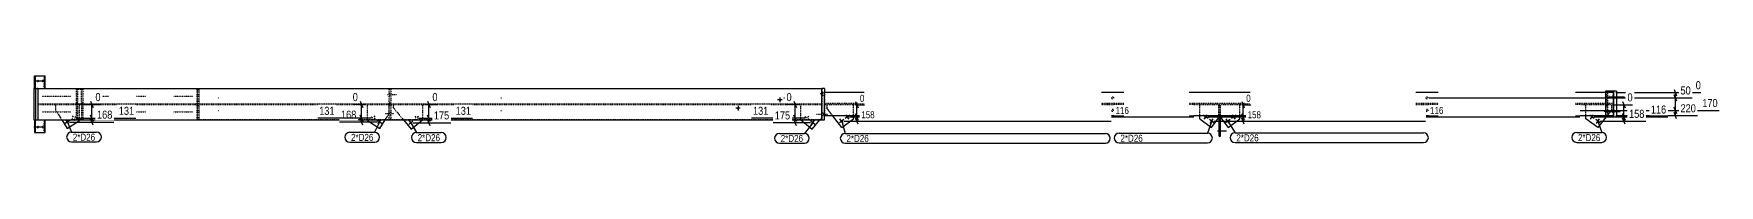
# Model space of a CAD drawing. Header units: millimetres. Extents: x 78 to 81758, y 20 to 5254.
# Drawn here: x 78 to 16161, y 80 to 723 of the extents above; entities that cross this region are included whole.
import ezdxf

# ---------------------------------------------------------------- set-up
doc = ezdxf.new("R2010")
doc.units = ezdxf.units.MM
doc.linetypes.add('DXK_LINE_DOT2', pattern=[3.9198, 1.9599, -1.9599])
for name, color, linetype in [('MÅLSÆTNING', 7, 'Continuous'), ('STÅL', 7, 'Continuous'), ('TEKST', 7, 'Continuous')]:
    doc.layers.add(name, color=color, linetype=linetype)
doc.styles.add('Arial Narrow', font='ARIALN.TTF', dxfattribs={"height": 0.2})

msp = doc.modelspace()

# ---------------------------------------------------------------- hatches: boundary and pattern name
at = {"layer": 'STÅL', "linetype": 'Continuous'}
for points in [[(110, 673), (110, 676), (110, 678), (111, 681), (113, 683), (114, 684), (116, 686), (117, 686), (119, 686), (121, 686), (123, 684), (124, 683), (125, 681), (126, 678), (127, 676), (127, 673), (127, 670), (126, 668), (125, 666), (124, 663), (123, 662), (121, 661), (119, 660), (117, 660), (116, 661), (114, 662), (113, 663), (111, 666), (110, 668), (110, 670)], [(156, 673), (156, 676), (157, 678), (158, 681), (159, 683), (160, 684), (162, 686), (164, 686), (166, 686), (167, 686), (169, 684), (171, 683), (172, 681), (173, 678), (173, 676), (173, 673), (173, 670), (173, 668), (172, 666), (171, 663), (169, 662), (167, 661), (166, 660), (164, 660), (162, 661), (160, 662), (159, 663), (158, 666), (157, 668), (156, 670)], [(7209, 493, -1), (7187, 493, -1)], [(15117, 523), (15117, 520), (15116, 516), (15116, 513), (15116, 511), (15116, 509), (15115, 507), (15115, 507), (15114, 507), (15114, 507), (15114, 509), (15113, 511), (15113, 513), (15113, 516), (15113, 520), (15113, 523), (15113, 527), (15113, 530), (15113, 533), (15113, 535), (15114, 537), (15114, 539), (15114, 540), (15115, 540), (15115, 539), (15116, 537), (15116, 535), (15116, 533), (15116, 530), (15117, 527)], [(15144, 523), (15144, 520), (15144, 516), (15144, 513), (15144, 511), (15143, 509), (15143, 507), (15143, 507), (15142, 507), (15142, 507), (15141, 509), (15141, 511), (15141, 513), (15141, 516), (15140, 520), (15140, 523), (15140, 527), (15141, 530), (15141, 533), (15141, 535), (15141, 537), (15142, 539), (15142, 540), (15143, 540), (15143, 539), (15143, 537), (15144, 535), (15144, 533), (15144, 530), (15144, 527)], [(6809, 413, -1), (6787, 413, -1)], [(7833, 323, -1), (7854, 339, -1)], [(11251, 339, -1), (11272, 323, -1)], [(11518, 323, -1), (11539, 339, -1)], [(14936, 339, -1), (14957, 323, -1)], [(15117, 383), (15117, 380), (15116, 376), (15116, 373), (15116, 371), (15116, 369), (15115, 367), (15115, 367), (15114, 367), (15114, 367), (15114, 369), (15113, 371), (15113, 373), (15113, 376), (15113, 380), (15113, 383), (15113, 387), (15113, 390), (15113, 393), (15113, 395), (15114, 397), (15114, 399), (15114, 400), (15115, 400), (15115, 399), (15116, 397), (15116, 395), (15116, 393), (15116, 390), (15117, 387)], [(15148, 383), (15148, 380), (15147, 376), (15147, 373), (15146, 371), (15145, 369), (15144, 367), (15143, 367), (15142, 367), (15141, 367), (15140, 369), (15139, 371), (15138, 373), (15138, 376), (15137, 380), (15137, 383), (15137, 387), (15138, 390), (15138, 393), (15139, 395), (15140, 397), (15141, 399), (15142, 400), (15143, 400), (15144, 399), (15145, 397), (15146, 395), (15147, 393), (15147, 390), (15148, 387)], [(110, 233), (110, 236), (110, 238), (111, 241), (113, 243), (114, 244), (116, 246), (117, 246), (119, 246), (121, 246), (123, 244), (124, 243), (125, 241), (126, 238), (127, 236), (127, 233), (127, 230), (126, 228), (125, 226), (124, 223), (123, 222), (121, 221), (119, 220), (117, 220), (116, 221), (114, 222), (113, 223), (111, 226), (110, 228), (110, 230)], [(156, 233), (156, 236), (157, 238), (158, 241), (159, 243), (160, 244), (162, 246), (164, 246), (166, 246), (167, 246), (169, 244), (171, 243), (172, 241), (173, 238), (173, 236), (173, 233), (173, 230), (173, 228), (172, 226), (171, 223), (169, 222), (167, 221), (166, 220), (164, 220), (162, 221), (160, 222), (159, 223), (158, 226), (157, 228), (156, 230)], [(389, 275, -1), (411, 289, -1)], [(3366, 289, -1), (3388, 275, -1)], [(3666, 267, -1), (3686, 283, -1)], [(7501, 283, -1), (7521, 267, -1)], [(7776, 282, -1), (7797, 297, -1)], [(11308, 297, -1), (11328, 282, -1)], [(11388, 210), (11388, 184), (11403, 184), (11403, 210)], [(11388, 210), (11388, 184), (11403, 184), (11403, 210)], [(11462, 282, -1), (11483, 297, -1)], [(14993, 297, -1), (15014, 282, -1)]]:
    msp.add_hatch(color=96, dxfattribs=at).paths.add_polyline_path(points)

# ---------------------------------------------------------------- linework, layer by layer
at = {"layer": 'MÅLSÆTNING', "color": 7, "linetype": 'Continuous'}
for p, q in [((13392, 513), (15903, 513)), ((15173, 563), (15985, 563)), ((15730, 593), (15754, 533)), ((15754, 483), (15730, 543)), ((15730, 543), (15754, 483)), ((15742, 513), (15742, 563)), ((15742, 393), (15742, 513)), ((536, 450), (716, 450)), ((621, 480), (645, 420)), ((645, 289), (621, 349)), ((621, 349), (645, 289)), ((633, 319), (633, 450)), ((3193, 349), (3217, 289)), ((3809, 450), (3930, 450)), ((3836, 480), (3860, 420)), ((3860, 289), (3836, 349)), ((3836, 349), (3860, 289)), ((3848, 319), (3848, 450)), ((7378, 450), (7261, 450)), ((7332, 480), (7356, 420)), ((7356, 289), (7332, 349)), ((7332, 349), (7356, 289)), ((7344, 319), (7344, 450)), ((7863, 331), (11146, 331)), ((7863, 331), (11146, 331)), ((7919, 477), (7943, 417)), ((7943, 301), (7919, 361)), ((7919, 361), (7943, 301)), ((7921, 447), (8004, 447)), ((7931, 331), (7931, 447)), ((7931, 290), (7931, 331)), ((11282, 331), (14831, 331)), ((11282, 331), (14831, 331)), ((11605, 477), (11629, 417)), ((11629, 301), (11605, 361)), ((11605, 361), (11629, 301)), ((11606, 447), (11690, 447)), ((11617, 331), (11617, 447)), ((11617, 290), (11617, 331)), ((13392, 393), (16160, 393)), ((13392, 393), (16160, 393)), ((14967, 331), (15669, 331)), ((14967, 331), (15669, 331)), ((15153, 447), (15334, 447)), ((15173, 343), (15952, 343)), ((15239, 477), (15263, 417)), ((15263, 301), (15239, 361)), ((15239, 361), (15263, 301)), ((15251, 331), (15251, 447)), ((15251, 290), (15251, 331)), ((15754, 363), (15730, 423)), ((15730, 423), (15754, 363)), ((15754, 313), (15730, 373)), ((15742, 343), (15742, 393)), ((420, 282), (843, 282)), ((479, 319), (1051, 319)), ((479, 319), (1051, 319)), ((645, 252), (621, 312)), ((633, 282), (633, 319)), ((3298, 319), (2788, 319)), ((3357, 282), (2996, 282)), ((3217, 252), (3193, 312)), ((3205, 282), (3205, 319)), ((3696, 275), (4057, 275)), ((3750, 319), (4265, 319)), ((3750, 319), (4265, 319)), ((3860, 245), (3836, 305)), ((3848, 275), (3848, 319)), ((7437, 319), (6927, 319)), ((7437, 319), (6927, 319)), ((7491, 275), (7135, 275)), ((7356, 245), (7332, 305)), ((7344, 275), (7344, 319)), ((7807, 290), (10359, 290)), ((7943, 260), (7919, 320)), ((11338, 290), (13359, 290)), ((11629, 260), (11605, 320)), ((15023, 290), (15461, 290)), ((15263, 260), (15239, 320))]:
    msp.add_line(p, q, dxfattribs=at)
at = {"layer": 'STÅL', "color": 96, "linetype": 'Continuous'}
for p, q in [((142, 673), (78, 673)), ((188, 673), (124, 673)), ((7220, 493), (7176, 493)), ((7198, 515), (7198, 471)), ((15096, 523), (15214, 523)), ((15109, 523), (15257, 523)), ((446, 341), (455, 327)), ((481, 333), (467, 324)), ((3296, 333), (3311, 324)), ((3332, 341), (3322, 327)), ((3714, 339), (3725, 326)), ((3751, 336), (3737, 325)), ((6820, 413), (6776, 413)), ((6798, 435), (6798, 391)), ((7437, 336), (7450, 325)), ((7473, 339), (7462, 326)), ((7864, 347), (7822, 316)), ((7859, 310), (7828, 352)), ((11283, 316), (11241, 347)), ((11246, 310), (11277, 352)), ((11549, 347), (11508, 316)), ((11544, 310), (11513, 352)), ((14968, 316), (14926, 347)), ((14931, 310), (14962, 352)), ((15211, 383), (15063, 383)), ((15096, 383), (15214, 383)), ((142, 233), (78, 233)), ((188, 233), (124, 233)), ((422, 296), (378, 269)), ((414, 260), (386, 304)), ((437, 305), (452, 315)), ((473, 297), (464, 312)), ((3304, 297), (3313, 312)), ((3340, 305), (3325, 315)), ((3399, 269), (3355, 296)), ((3364, 260), (3391, 304)), ((3696, 292), (3656, 259)), ((3692, 255), (3659, 296)), ((3710, 303), (3724, 314)), ((3747, 299), (3736, 312)), ((7441, 299), (7451, 312)), ((7477, 303), (7464, 314)), ((7532, 259), (7491, 292)), ((7495, 255), (7528, 296)), ((7808, 305), (7766, 274)), ((7802, 269), (7771, 311)), ((11339, 274), (11297, 305)), ((11303, 269), (11333, 311)), ((11373, 197), (11458, 197)), ((11373, 197), (11458, 197)), ((11388, 210), (11403, 210)), ((11388, 210), (11403, 210)), ((11388, 184), (11403, 184)), ((11388, 184), (11403, 184)), ((11493, 305), (11451, 274)), ((11488, 269), (11457, 311)), ((15024, 274), (14982, 305)), ((14988, 269), (15019, 311))]:
    msp.add_line(p, q, dxfattribs=at)
at = {"layer": 'STÅL', "color": 2, "linetype": 'Continuous'}
for p, q in [((84, 603), (84, 723)), ((84, 723), (188, 723)), ((95, 603), (95, 723)), ((188, 603), (188, 723)), ((80, 603), (80, 303)), ((80, 603), (121, 603)), ((99, 303), (99, 603)), ((121, 303), (121, 603)), ((121, 603), (7597, 603)), ((7622, 603), (7597, 603)), ((7597, 303), (7597, 603)), ((7622, 603), (7622, 563)), ((8001, 563), (7622, 563)), ((7622, 343), (7622, 563)), ((10479, 563), (10265, 563)), ((11686, 563), (11104, 563)), ((13479, 563), (13265, 563)), ((15153, 563), (14789, 563)), ((15180, 578), (15074, 578)), ((15074, 578), (15074, 563)), ((15153, 343), (15153, 563)), ((15155, 328), (15155, 578)), ((15180, 578), (15180, 328)), ((7622, 303), (7622, 343)), ((7622, 343), (8001, 343)), ((10265, 343), (10479, 343)), ((11104, 343), (11686, 343)), ((13265, 343), (13479, 343)), ((14789, 343), (15153, 343)), ((15180, 328), (15079, 328)), ((80, 303), (121, 303)), ((84, 303), (84, 183)), ((84, 183), (188, 183)), ((95, 183), (95, 303)), ((121, 303), (7597, 303)), ((188, 183), (188, 303)), ((7597, 303), (7622, 303))]:
    msp.add_line(p, q, dxfattribs=at)
at = {"layer": 'STÅL', "color": 7, "linetype": 'DXK_LINE_DOT2'}
for p, q in [((177, 603), (177, 723)), ((121, 603), (84, 603)), ((121, 603), (1657, 603)), ((1638, 303), (1638, 603)), ((1639, 303), (1639, 603)), ((1644, 303), (1644, 603)), ((1657, 303), (1657, 603)), ((1657, 603), (7600, 603)), ((3470, 456), (3470, 596)), ((3470, 596), (3485, 596)), ((3485, 596), (3485, 456)), ((7595, 603), (7595, 303)), ((7597, 603), (7597, 456)), ((7600, 303), (7600, 603)), ((7622, 563), (7622, 343)), ((15074, 563), (15074, 328)), ((15079, 343), (15079, 563)), ((15081, 563), (15081, 483)), ((15081, 483), (15082, 474)), ((15099, 328), (15099, 578)), ((15150, 483), (15150, 563)), ((15150, 474), (15150, 483)), ((121, 456), (3470, 456)), ((121, 450), (121, 456)), ((121, 450), (3470, 450)), ((677, 450), (677, 456)), ((856, 450), (856, 456)), ((1623, 450), (1623, 456)), ((3470, 464), (3485, 464)), ((3485, 456), (3470, 456)), ((3470, 310), (3470, 450)), ((3470, 450), (3485, 450)), ((3470, 442), (3485, 442)), ((3485, 456), (7597, 456)), ((3485, 450), (3485, 310)), ((3485, 450), (7597, 450)), ((5784, 450), (5784, 456)), ((5962, 450), (5962, 456)), ((6084, 450), (6084, 456)), ((6262, 450), (6262, 456)), ((6384, 450), (6384, 456)), ((6562, 456), (6562, 450)), ((7597, 456), (7597, 450)), ((7597, 450), (7597, 303)), ((8001, 459), (7622, 459)), ((7644, 447), (7622, 447)), ((8001, 447), (7901, 447)), ((10479, 459), (10265, 459)), ((10479, 447), (10265, 447)), ((11686, 459), (11104, 459)), ((11204, 447), (11104, 447)), ((11388, 447), (11387, 447)), ((11403, 447), (11403, 447)), ((11686, 447), (11586, 447)), ((13479, 459), (13265, 459)), ((13479, 447), (13265, 447)), ((15148, 459), (14789, 459)), ((14889, 447), (14789, 447)), ((15074, 328), (15079, 328)), ((15082, 432), (15081, 423)), ((15081, 343), (15081, 423)), ((15082, 474), (15082, 466)), ((15082, 466), (15083, 461)), ((15083, 445), (15082, 440)), ((15082, 440), (15082, 432)), ((15083, 461), (15084, 459)), ((15084, 447), (15083, 445)), ((15148, 447), (15133, 447)), ((15148, 459), (15149, 461)), ((15149, 445), (15148, 447)), ((15149, 461), (15150, 466)), ((15150, 440), (15149, 445)), ((15150, 466), (15150, 474)), ((15150, 432), (15150, 440)), ((15150, 423), (15150, 432)), ((15150, 343), (15150, 423)), ((84, 303), (188, 303)), ((121, 303), (1657, 303)), ((177, 183), (177, 303)), ((7600, 303), (1657, 303)), ((3485, 310), (3470, 310))]:
    msp.add_line(p, q, dxfattribs=at)
at = {"layer": 'STÅL', "color": 96, "linetype": 'DXK_LINE_DOT2'}
for p, q in [((160, 528), (249, 528)), ((252, 528), (342, 528)), ((345, 528), (434, 528)), ((702, 528), (791, 528)), ((1060, 528), (1149, 528)), ((1416, 528), (1505, 528)), ((1509, 528), (1598, 528)), ((1834, 513), (1841, 513)), ((3455, 546), (3540, 546)), ((3470, 559), (3485, 559)), ((3470, 533), (3485, 533)), ((4535, 513), (4541, 513)), ((7236, 513), (7242, 513)), ((7582, 553), (7622, 553)), ((7597, 566), (7622, 566)), ((7597, 540), (7622, 540)), ((15068, 523), (15186, 523)), ((160, 378), (249, 378)), ((252, 378), (342, 378)), ((345, 378), (434, 378)), ((702, 378), (791, 378)), ((1060, 378), (1149, 378)), ((1416, 378), (1505, 378)), ((1509, 378), (1598, 378)), ((1834, 393), (1841, 393)), ((3515, 360), (3430, 360)), ((3485, 373), (3470, 373)), ((3485, 347), (3470, 347)), ((4535, 393), (4541, 393)), ((7236, 393), (7242, 393)), ((7652, 353), (7547, 353)), ((7622, 366), (7597, 366)), ((7622, 340), (7597, 340)), ((15068, 383), (15186, 383))]:
    msp.add_line(p, q, dxfattribs=at)
at = {"layer": 'STÅL', "color": 30, "linetype": 'DXK_LINE_DOT2'}
for p, q in [((483, 596), (483, 464)), ((483, 596), (548, 596)), ((498, 464), (498, 596)), ((533, 464), (533, 596)), ((548, 596), (548, 464)), ((285, 450), (285, 400)), ((285, 400), (346, 303)), ((483, 464), (484, 456)), ((483, 464), (498, 464)), ((483, 442), (484, 450)), ((498, 442), (483, 442)), ((483, 442), (483, 310)), ((484, 456), (547, 456)), ((499, 456), (498, 464)), ((498, 442), (499, 450)), ((498, 310), (498, 442)), ((515, 303), (515, 450)), ((532, 456), (533, 464)), ((533, 442), (532, 450)), ((533, 464), (548, 464)), ((548, 442), (533, 442)), ((533, 442), (533, 310)), ((548, 464), (547, 456)), ((547, 450), (548, 442)), ((548, 442), (548, 310)), ((3262, 303), (3262, 450)), ((3432, 303), (3469, 362)), ((3469, 362), (3469, 450)), ((3509, 450), (3509, 420)), ((3509, 420), (3606, 303)), ((3789, 450), (3789, 302)), ((7398, 302), (7398, 450)), ((7579, 303), (7597, 325)), ((7901, 447), (7644, 447)), ((7644, 447), (7644, 417)), ((7701, 343), (7644, 417)), ((7901, 343), (7901, 447)), ((11387, 447), (11204, 447)), ((11204, 343), (11204, 447)), ((11387, 343), (11387, 447)), ((11403, 447), (11388, 447)), ((11388, 343), (11388, 447)), ((11403, 343), (11403, 447)), ((11586, 447), (11403, 447)), ((11403, 343), (11403, 447)), ((11586, 343), (11586, 447)), ((15133, 447), (14889, 447)), ((14889, 343), (14889, 447)), ((15133, 397), (15091, 343)), ((15133, 447), (15133, 397)), ((548, 310), (483, 310))]:
    msp.add_line(p, q, dxfattribs=at)
at = {"layer": 'STÅL', "color": 4, "linetype": 'Continuous'}
for p, q in [((10358, 513), (10368, 513)), ((10372, 527), (10372, 518)), ((10372, 499), (10372, 508)), ((10386, 513), (10377, 513)), ((13358, 513), (13368, 513)), ((13372, 527), (13372, 518)), ((13372, 499), (13372, 508)), ((13386, 513), (13377, 513)), ((7788, 229), (7701, 343)), ((7901, 312), (7901, 343)), ((10358, 393), (10368, 393)), ((10372, 407), (10372, 398)), ((10372, 379), (10372, 388)), ((10386, 393), (10377, 393)), ((11204, 312), (11204, 343)), ((11317, 229), (11387, 325)), ((11387, 325), (11387, 343)), ((11388, 147), (11388, 343)), ((11403, 147), (11403, 343)), ((11403, 325), (11403, 343)), ((11403, 325), (11474, 229)), ((11586, 312), (11586, 343)), ((13358, 393), (13368, 393)), ((13372, 407), (13372, 398)), ((13372, 379), (13372, 388)), ((13386, 393), (13377, 393)), ((14889, 312), (14889, 343)), ((15091, 343), (15002, 229)), ((346, 303), (397, 221)), ((397, 221), (515, 295)), ((515, 295), (515, 303)), ((3262, 295), (3262, 303)), ((3262, 295), (3381, 221)), ((3381, 221), (3432, 303)), ((3606, 303), (3680, 214)), ((3680, 214), (3789, 302)), ((3789, 302), (3789, 303)), ((7398, 303), (7398, 302)), ((7398, 302), (7507, 214)), ((7507, 214), (7579, 303)), ((7788, 229), (7901, 312)), ((11204, 312), (11317, 229)), ((11474, 229), (11586, 312)), ((15002, 229), (14889, 312)), ((11388, 147), (11403, 147))]:
    msp.add_line(p, q, dxfattribs=at)

# ---------------------------------------------------------------- next in the draw order: wipeouts: each hides what was drawn before it
at = {"color": 0, "linetype": 'Continuous'}
for points in [[(16001, 579), (16001, 691), (15920, 691), (15920, 579)], [(732, 466), (732, 578), (651, 578), (651, 466)], [(3946, 466), (3946, 578), (3866, 578), (3866, 466)], [(7326, 466), (7326, 578), (7245, 578), (7245, 466)], [(8018, 461), (8018, 559), (7947, 559), (7947, 461)], [(11704, 461), (11704, 559), (11633, 559), (11633, 461)], [(1052, 335), (1052, 447), (874, 447), (874, 335)], [(2964, 335), (2964, 447), (2786, 447), (2786, 335)], [(4267, 335), (4267, 447), (4088, 447), (4088, 335)], [(7104, 335), (7104, 447), (6925, 447), (6925, 335)], [(11147, 345), (11147, 443), (10386, 443), (10386, 345)]]:
    msp.add_wipeout(points, dxfattribs=at).dxf.layer = 'MÅLSÆTNING'
at = {"color": 0}
for points in [[(665, 104), (665, 174), (451, 174), (451, 104)], [(3319, 102), (3319, 172), (3106, 172), (3106, 102)], [(3955, 99), (3955, 169), (3742, 169), (3742, 99)], [(7419, 92), (7419, 162), (7206, 162), (7206, 92)], [(10291, 92), (10291, 162), (7833, 162), (7833, 92)], [(11265, 94), (11265, 164), (10447, 164), (10447, 94)], [(13326, 97), (13326, 167), (11553, 167), (11553, 97)], [(15027, 100), (15027, 170), (14813, 170), (14813, 100)]]:
    msp.add_wipeout(points, dxfattribs=at).dxf.layer = 'TEKST'

# ---------------------------------------------------------------- next in the draw order: linework, layer by layer
at = {"layer": 'MÅLSÆTNING', "color": 7, "linetype": 'Continuous'}
msp.add_line((13392, 513), (15903, 513), dxfattribs=at)

# ---------------------------------------------------------------- next in the draw order: texts
at = {"layer": 'MÅLSÆTNING', "color": 3, "linetype": 'Continuous', "style": 'Arial Narrow'}
for height, p in [(76.4, (15936, 595)), (76.4, (667, 482)), (76.4, (3882, 482)), (76.4, (7261, 482)), (66.8, (7961, 475)), (66.8, (11647, 475))]:
    msp.add_text('0', height=height, dxfattribs=at).set_placement(p)

# ---------------------------------------------------------------- next in the draw order: wipeouts: each hides what was drawn before it
at = {"color": 0, "linetype": 'Continuous'}
msp.add_wipeout([(3172, 298), (3172, 410), (2994, 410), (2994, 298)], dxfattribs=at).dxf.layer = 'MÅLSÆTNING'
at = {"color": 0}
for points in [[(665, 104), (665, 174), (451, 174), (451, 104)], [(3319, 102), (3319, 172), (3106, 172), (3106, 102)], [(3955, 99), (3955, 169), (3742, 169), (3742, 99)], [(7419, 92), (7419, 162), (7206, 162), (7206, 92)], [(10291, 92), (10291, 162), (7833, 162), (7833, 92)], [(11265, 94), (11265, 164), (10447, 164), (10447, 94)], [(13326, 97), (13326, 167), (11553, 167), (11553, 97)], [(15027, 100), (15027, 170), (14813, 170), (14813, 100)]]:
    msp.add_wipeout(points, dxfattribs=at).dxf.layer = 'TEKST'

# ---------------------------------------------------------------- next in the draw order: linework, layer by layer
at = {"layer": 'MÅLSÆTNING', "color": 7, "linetype": 'Continuous'}
for p, q in [((3242, 450), (3122, 450)), ((3193, 480), (3217, 420)), ((3217, 289), (3193, 349)), ((3205, 319), (3205, 450)), ((3298, 319), (2788, 319))]:
    msp.add_line(p, q, dxfattribs=at)
at = {"layer": 'TEKST', "color": 7, "linetype": 'Continuous'}
for p, q in [((400, 282), (439, 186)), ((439, 186), (677, 186)), ((3094, 184), (3331, 184)), ((3377, 282), (3331, 184)), ((3676, 275), (3730, 181)), ((3730, 181), (3967, 181)), ((7194, 174), (7431, 174)), ((7511, 275), (7431, 174)), ((7788, 289), (7821, 174)), ((7821, 174), (10303, 174)), ((10435, 176), (11277, 176)), ((11318, 290), (11277, 176)), ((11472, 290), (11541, 179)), ((11541, 179), (13338, 179)), ((14801, 182), (15039, 182)), ((15003, 290), (15039, 182)), ((439, 92), (677, 92)), ((3094, 90), (3331, 90)), ((3730, 87), (3967, 87)), ((7194, 80), (7431, 80)), ((7821, 80), (10303, 80)), ((10435, 82), (11277, 82)), ((11541, 85), (13338, 85)), ((14801, 88), (15039, 88))]:
    msp.add_line(p, q, dxfattribs=at)
for centre, start, end in [((439, 139), 90, 270), ((677, 139), 270, 90), ((3094, 137), 90, 270), ((3331, 137), 270, 90), ((3730, 134), 90, 270), ((3967, 134), 270, 90), ((7194, 127), 90, 270), ((7431, 127), 270, 90), ((7821, 127), 90, 270), ((10303, 127), 270, 90), ((10435, 129), 90, 270), ((11277, 129), 270, 90), ((11541, 132), 90, 270), ((13338, 132), 270, 90), ((14801, 135), 90, 270), ((15039, 135), 270, 90)]:
    msp.add_arc(centre, 47, start, end, dxfattribs=at)

# ---------------------------------------------------------------- next in the draw order: texts
at = {"layer": 'MÅLSÆTNING', "color": 3, "linetype": 'Continuous', "style": 'Arial Narrow'}
for s, p in [('131', (2802, 351)), ('168', (3010, 314))]:
    msp.add_text(s, height=76.4, dxfattribs=at).set_placement(p)
at = {"layer": 'TEKST', "color": 3, "style": 'Arial Narrow'}
for p in [(451, 104), (3106, 102), (3742, 99), (10447, 94), (11553, 97), (14813, 100), (7206, 92), (7833, 92)]:
    msp.add_text('2*D26', height=66.8, dxfattribs=at).set_placement(p)

# ---------------------------------------------------------------- next in the draw order: wipeouts: each hides what was drawn before it
at = {"color": 0, "linetype": 'Continuous'}
for points in [[(15350, 463), (15350, 575), (15269, 575), (15269, 463)], [(15904, 529), (15904, 641), (15775, 641), (15775, 529)], [(844, 298), (844, 410), (666, 410), (666, 298)], [(4059, 291), (4059, 403), (3880, 403), (3880, 291)], [(7312, 291), (7312, 403), (7133, 403), (7133, 291)], [(10360, 304), (10360, 402), (7960, 402), (7960, 304)], [(14832, 345), (14832, 443), (13387, 443), (13387, 345)], [(15670, 347), (15670, 459), (15492, 459), (15492, 347)]]:
    msp.add_wipeout(points, dxfattribs=at).dxf.layer = 'MÅLSÆTNING'

# ---------------------------------------------------------------- next in the draw order: texts
at = {"layer": 'MÅLSÆTNING', "color": 3, "linetype": 'Continuous', "style": 'Arial Narrow'}
for s, height, p in [('0', 76.4, (15285, 479)), ('50', 76.4, (15791, 545)), ('168', 76.4, (682, 314)), ('131', 76.4, (890, 351)), ('175', 76.4, (3896, 307)), ('131', 76.4, (4104, 351)), ('131', 76.4, (6941, 351)), ('175', 76.4, (7149, 307)), ('158', 66.8, (7974, 318)), ('116', 66.8, (10400, 359))]:
    msp.add_text(s, height=height, dxfattribs=at).set_placement(p)

# ---------------------------------------------------------------- next in the draw order: wipeouts: each hides what was drawn before it
at = {"color": 0, "linetype": 'Continuous'}
for points in [[(3187, 466), (3187, 578), (3106, 578), (3106, 466)], [(16161, 409), (16161, 521), (15983, 521), (15983, 409)], [(13361, 304), (13361, 402), (11646, 402), (11646, 304)]]:
    msp.add_wipeout(points, dxfattribs=at).dxf.layer = 'MÅLSÆTNING'

# ---------------------------------------------------------------- next in the draw order: texts
at = {"layer": 'MÅLSÆTNING', "color": 3, "linetype": 'Continuous', "style": 'Arial Narrow'}
for s, height, p in [('0', 76.4, (3122, 482)), ('158', 66.8, (11660, 318)), ('116', 66.8, (13401, 359))]:
    msp.add_text(s, height=height, dxfattribs=at).set_placement(p)

# ---------------------------------------------------------------- next in the draw order: wipeouts: each hides what was drawn before it
at = {"color": 0, "linetype": 'Continuous'}
for points in [[(15462, 306), (15462, 418), (15284, 418), (15284, 306)], [(15953, 359), (15953, 471), (15775, 471), (15775, 359)]]:
    msp.add_wipeout(points, dxfattribs=at).dxf.layer = 'MÅLSÆTNING'

# ---------------------------------------------------------------- next in the draw order: texts
at = {"layer": 'MÅLSÆTNING', "color": 3, "linetype": 'Continuous', "style": 'Arial Narrow'}
for s, p in [('170', (15999, 425)), ('158', (15300, 322)), ('116', (15508, 363)), ('220', (15791, 375))]:
    msp.add_text(s, height=76.4, dxfattribs=at).set_placement(p)

doc.saveas('drawing.dxf')
